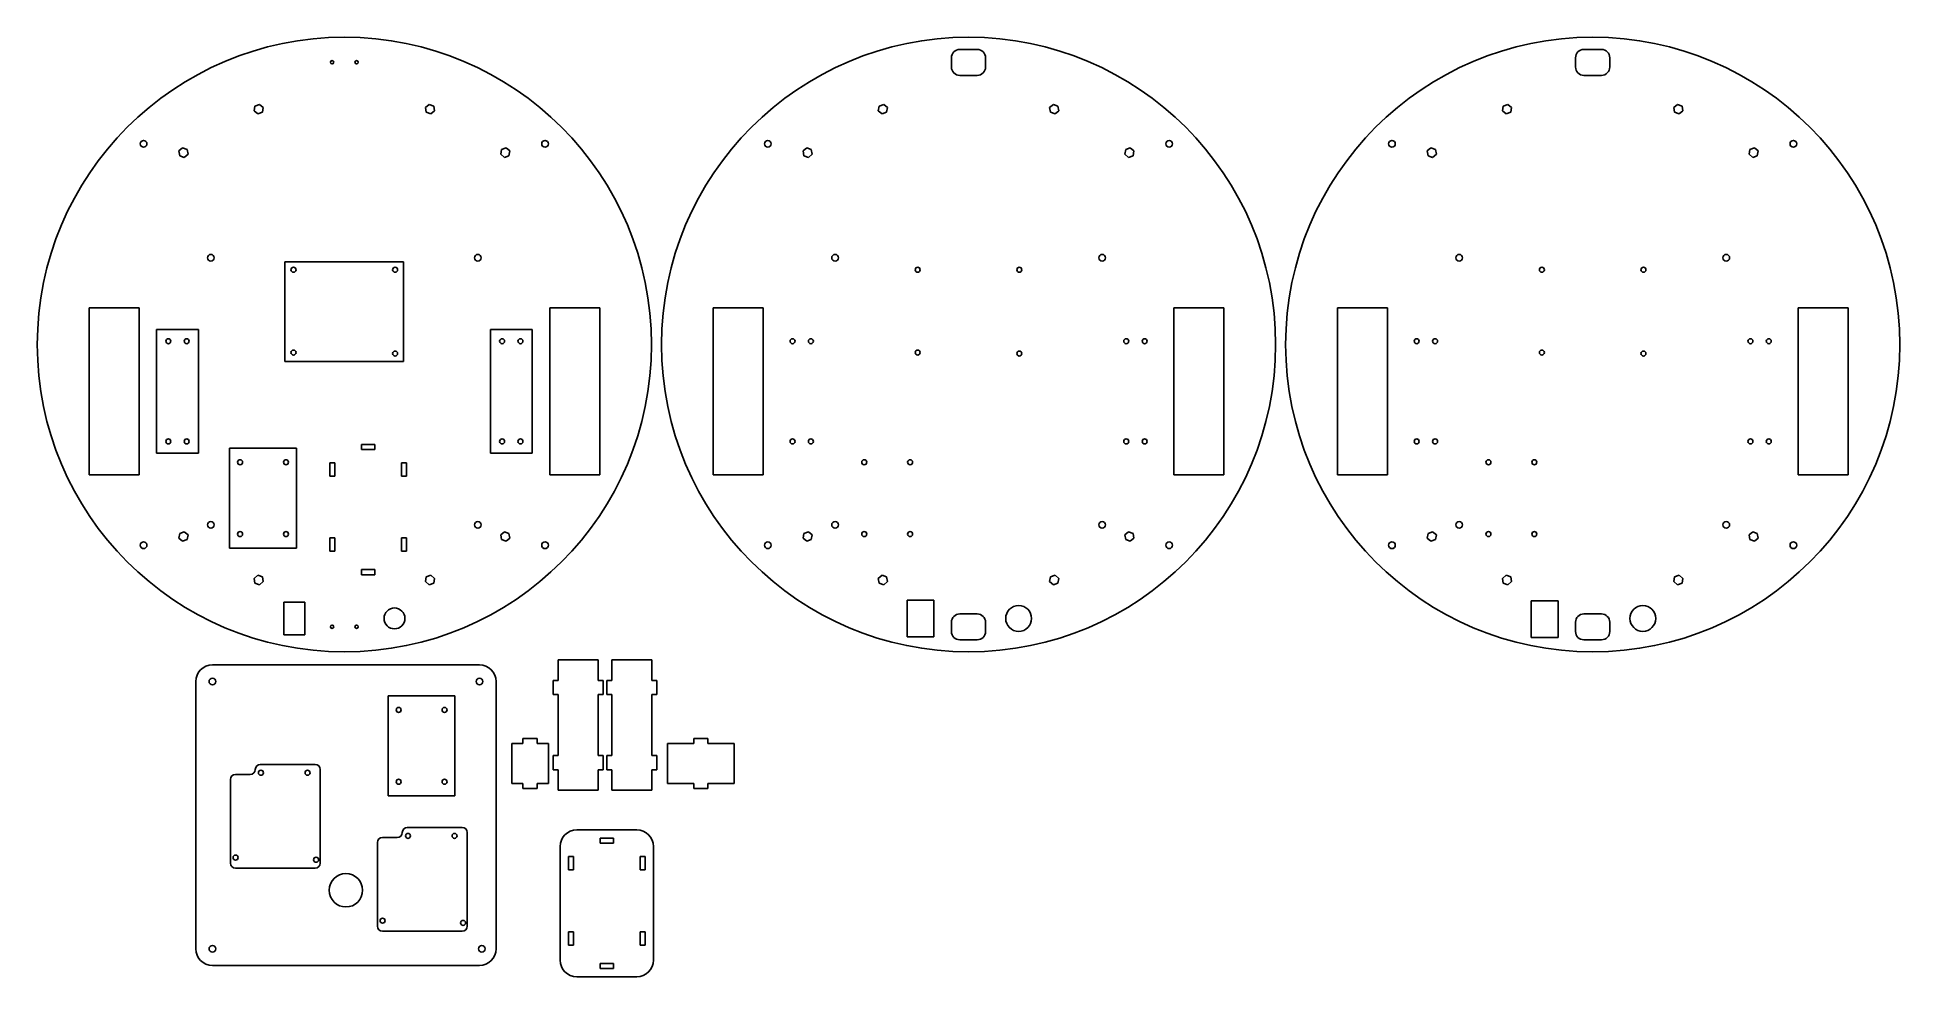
# Model space of a CAD drawing. Header units: millimetres. Extents: x 3 to 1119, y 94 to 656.
import ezdxf

# ---------------------------------------------------------------- set-up
doc = ezdxf.new("R2010")
doc.units = ezdxf.units.MM
doc.layers.add('Predeterminado', color=7, linetype='Continuous')

msp = doc.modelspace()

# ---------------------------------------------------------------- linework, layer by layer
at = {"layer": 'Predeterminado', "color": 7, "linetype": 'Continuous'}
for p, q in [((556, 649.2), (566.5, 649.2)), ((930, 649.2), (940.5, 649.2)), ((551, 638.7), (551, 644.2)), ((571.5, 644.2), (571.5, 638.7)), ((925, 638.7), (925, 644.2)), ((945.5, 644.2), (945.5, 638.7)), ((566.5, 633.7), (556, 633.7)), ((940.5, 633.7), (930, 633.7)), ((133.2, 612.5), (133.7, 615.3)), ((133.7, 615.3), (136.5, 616.3)), ((136.5, 616.3), (138.7, 614.4)), ((138.7, 614.4), (138.2, 611.6)), ((238.1, 616.3), (235.8, 614.4)), ((235.8, 614.4), (236.3, 611.6)), ((240.8, 615.3), (238.1, 616.3)), ((241.3, 612.5), (240.8, 615.3)), ((507.2, 612.5), (507.7, 615.3)), ((507.7, 615.3), (510.5, 616.3)), ((510.5, 616.3), (512.7, 614.4)), ((512.7, 614.4), (512.2, 611.6)), ((612.1, 616.3), (609.8, 614.4)), ((609.8, 614.4), (610.3, 611.6)), ((614.8, 615.3), (612.1, 616.3)), ((615.3, 612.5), (614.8, 615.3)), ((881.2, 612.5), (881.7, 615.3)), ((881.7, 615.3), (884.5, 616.3)), ((884.5, 616.3), (886.7, 614.4)), ((886.7, 614.4), (886.2, 611.6)), ((986.1, 616.3), (983.8, 614.4)), ((983.8, 614.4), (984.3, 611.6)), ((988.8, 615.3), (986.1, 616.3)), ((989.3, 612.5), (988.8, 615.3)), ((135.5, 610.6), (133.2, 612.5)), ((135.5, 610.6), (138.2, 611.6)), ((239.1, 610.6), (236.3, 611.6)), ((239.1, 610.6), (241.3, 612.5)), ((509.5, 610.6), (507.2, 612.5)), ((509.5, 610.6), (512.2, 611.6)), ((613.1, 610.6), (610.3, 611.6)), ((613.1, 610.6), (615.3, 612.5)), ((883.5, 610.6), (881.2, 612.5)), ((883.5, 610.6), (886.2, 611.6)), ((987.1, 610.6), (984.3, 611.6)), ((987.1, 610.6), (989.3, 612.5)), ((88.1, 588.4), (90.3, 590.2)), ((88.6, 585.5), (88.1, 588.4)), ((91.3, 584.6), (88.6, 585.5)), ((90.3, 590.2), (93, 589.3)), ((91.3, 584.6), (93.6, 586.4)), ((93, 589.3), (93.6, 586.4)), ((281.5, 589.3), (281, 586.4)), ((283.2, 584.6), (281, 586.4)), ((284.2, 590.2), (281.5, 589.3)), ((283.2, 584.6), (285.9, 585.5)), ((286.4, 588.4), (284.2, 590.2)), ((285.9, 585.5), (286.4, 588.4)), ((462.1, 588.4), (464.3, 590.2)), ((462.6, 585.5), (462.1, 588.4)), ((465.3, 584.6), (462.6, 585.5)), ((464.3, 590.2), (467, 589.3)), ((465.3, 584.6), (467.6, 586.4)), ((467, 589.3), (467.6, 586.4)), ((655.5, 589.3), (655, 586.4)), ((657.2, 584.6), (655, 586.4)), ((658.2, 590.2), (655.5, 589.3)), ((657.2, 584.6), (659.9, 585.5)), ((660.4, 588.4), (658.2, 590.2)), ((659.9, 585.5), (660.4, 588.4)), ((836.1, 588.4), (838.3, 590.2)), ((836.6, 585.5), (836.1, 588.4)), ((839.3, 584.6), (836.6, 585.5)), ((838.3, 590.2), (841, 589.3)), ((839.3, 584.6), (841.6, 586.4)), ((841, 589.3), (841.6, 586.4)), ((1029.5, 589.3), (1029, 586.4)), ((1031.2, 584.6), (1029, 586.4)), ((1032.2, 590.2), (1029.5, 589.3)), ((1031.2, 584.6), (1033.9, 585.5)), ((1034.4, 588.4), (1032.2, 590.2)), ((1033.9, 585.5), (1034.4, 588.4)), ((222.8, 522), (151.7, 522)), ((151.7, 522), (151.7, 462.4)), ((222.8, 462.4), (222.8, 522)), ((49.3, 494.5), (34.3, 494.5)), ((34.3, 494.5), (34.3, 394.5)), ((49.3, 494.5), (64.3, 494.5)), ((64.3, 394.5), (64.3, 494.5)), ((325.3, 494.5), (310.3, 494.5)), ((310.3, 394.5), (310.3, 494.5)), ((325.3, 494.5), (340.3, 494.5)), ((340.3, 494.5), (340.3, 394.5)), ((423.3, 494.5), (408.3, 494.5)), ((408.3, 494.5), (408.3, 394.5)), ((423.3, 494.5), (438.3, 494.5)), ((438.3, 394.5), (438.3, 494.5)), ((699.3, 494.5), (684.3, 494.5)), ((684.3, 394.5), (684.3, 494.5)), ((699.3, 494.5), (714.3, 494.5)), ((714.3, 494.5), (714.3, 394.5)), ((797.3, 494.5), (782.3, 494.5)), ((782.3, 494.5), (782.3, 394.5)), ((797.3, 494.5), (812.3, 494.5)), ((812.3, 394.5), (812.3, 494.5)), ((1073.3, 494.5), (1058.3, 494.5)), ((1058.3, 394.5), (1058.3, 494.5)), ((1073.3, 494.5), (1088.3, 494.5)), ((1088.3, 494.5), (1088.3, 394.5)), ((74.8, 444.5), (74.8, 481.5)), ((74.8, 481.5), (99.8, 481.5)), ((99.8, 481.5), (99.8, 444.5)), ((299.8, 481.5), (274.8, 481.5)), ((274.8, 481.5), (274.8, 444.5)), ((299.8, 444.5), (299.8, 481.5)), ((151.7, 462.4), (222.8, 462.4)), ((74.8, 444.5), (74.8, 407.5)), ((99.8, 407.5), (99.8, 444.5)), ((274.8, 407.5), (274.8, 444.5)), ((299.8, 444.5), (299.8, 407.5)), ((74.8, 407.5), (99.8, 407.5)), ((158.5, 410.5), (118.5, 410.5)), ((118.5, 410.5), (118.5, 350.5)), ((158.5, 350.5), (158.5, 410.5)), ((197.5, 412.7), (197.5, 409.7)), ((205.5, 412.7), (197.5, 412.7)), ((197.5, 409.7), (205.5, 409.7)), ((205.5, 412.7), (205.5, 409.7)), ((299.8, 407.5), (274.8, 407.5)), ((34.3, 394.5), (64.3, 394.5)), ((181.5, 401.7), (178.5, 401.7)), ((178.5, 401.7), (178.5, 393.7)), ((178.5, 393.7), (181.5, 393.7)), ((181.5, 393.7), (181.5, 401.7)), ((224.5, 401.7), (221.5, 401.7)), ((221.5, 401.7), (221.5, 393.7)), ((224.5, 393.7), (221.5, 393.7)), ((224.5, 393.7), (224.5, 401.7)), ((340.3, 394.5), (310.3, 394.5)), ((408.3, 394.5), (438.3, 394.5)), ((714.3, 394.5), (684.3, 394.5)), ((782.3, 394.5), (812.3, 394.5)), ((1088.3, 394.5), (1058.3, 394.5)), ((88.6, 359.4), (88.1, 356.6)), ((91.3, 360.4), (88.6, 359.4)), ((91.3, 360.4), (93.6, 358.6)), ((93, 355.7), (93.6, 358.6)), ((283.2, 360.4), (281, 358.6)), ((281.5, 355.7), (281, 358.6)), ((283.2, 360.4), (285.9, 359.4)), ((285.9, 359.4), (286.4, 356.6)), ((462.6, 359.4), (462.1, 356.6)), ((465.3, 360.4), (462.6, 359.4)), ((465.3, 360.4), (467.6, 358.6)), ((467, 355.7), (467.6, 358.6)), ((657.2, 360.4), (655, 358.6)), ((655.5, 355.7), (655, 358.6)), ((657.2, 360.4), (659.9, 359.4)), ((659.9, 359.4), (660.4, 356.6)), ((836.6, 359.4), (836.1, 356.6)), ((839.3, 360.4), (836.6, 359.4)), ((839.3, 360.4), (841.6, 358.6)), ((841, 355.7), (841.6, 358.6)), ((1031.2, 360.4), (1029, 358.6)), ((1029.5, 355.7), (1029, 358.6)), ((1031.2, 360.4), (1033.9, 359.4)), ((1033.9, 359.4), (1034.4, 356.6)), ((88.1, 356.6), (90.3, 354.7)), ((90.3, 354.7), (93, 355.7)), ((118.5, 350.5), (158.5, 350.5)), ((181.5, 356.7), (178.5, 356.7)), ((178.5, 356.7), (178.5, 348.7)), ((181.5, 348.7), (178.5, 348.7)), ((181.5, 348.7), (181.5, 356.7)), ((224.5, 356.7), (221.5, 356.7)), ((221.5, 356.7), (221.5, 348.7)), ((224.5, 348.7), (221.5, 348.7)), ((224.5, 348.7), (224.5, 356.7)), ((284.2, 354.7), (281.5, 355.7)), ((286.4, 356.6), (284.2, 354.7)), ((462.1, 356.6), (464.3, 354.7)), ((464.3, 354.7), (467, 355.7)), ((658.2, 354.7), (655.5, 355.7)), ((660.4, 356.6), (658.2, 354.7)), ((836.1, 356.6), (838.3, 354.7)), ((838.3, 354.7), (841, 355.7)), ((1032.2, 354.7), (1029.5, 355.7)), ((1034.4, 356.6), (1032.2, 354.7)), ((197.5, 337.7), (197.5, 334.7)), ((197.5, 337.7), (205.5, 337.7)), ((205.5, 337.7), (205.5, 334.7)), ((135.5, 334.4), (133.2, 332.5)), ((133.2, 332.5), (133.7, 329.7)), ((133.7, 329.7), (136.5, 328.7)), ((135.5, 334.4), (138.2, 333.4)), ((136.5, 328.7), (138.7, 330.6)), ((138.7, 330.6), (138.2, 333.4)), ((205.5, 334.7), (197.5, 334.7)), ((235.8, 330.6), (236.3, 333.4)), ((238.1, 328.7), (235.8, 330.6)), ((239.1, 334.4), (236.3, 333.4)), ((240.8, 329.7), (238.1, 328.7)), ((239.1, 334.4), (241.3, 332.5)), ((241.3, 332.5), (240.8, 329.7)), ((509.5, 334.4), (507.2, 332.5)), ((507.2, 332.5), (507.7, 329.7)), ((507.7, 329.7), (510.5, 328.7)), ((509.5, 334.4), (512.2, 333.4)), ((510.5, 328.7), (512.7, 330.6)), ((512.7, 330.6), (512.2, 333.4)), ((609.8, 330.6), (610.3, 333.4)), ((612.1, 328.7), (609.8, 330.6)), ((613.1, 334.4), (610.3, 333.4)), ((614.8, 329.7), (612.1, 328.7)), ((613.1, 334.4), (615.3, 332.5)), ((615.3, 332.5), (614.8, 329.7)), ((883.5, 334.4), (881.2, 332.5)), ((881.2, 332.5), (881.7, 329.7)), ((881.7, 329.7), (884.5, 328.7)), ((883.5, 334.4), (886.2, 333.4)), ((884.5, 328.7), (886.7, 330.6)), ((886.7, 330.6), (886.2, 333.4)), ((983.8, 330.6), (984.3, 333.4)), ((986.1, 328.7), (983.8, 330.6)), ((987.1, 334.4), (984.3, 333.4)), ((988.8, 329.7), (986.1, 328.7)), ((987.1, 334.4), (989.3, 332.5)), ((989.3, 332.5), (988.8, 329.7)), ((163.5, 318.3), (151, 318.3)), ((151, 318.3), (151, 298.6)), ((163.5, 298.6), (163.5, 318.3)), ((540.5, 319.5), (524.5, 319.5)), ((524.5, 319.5), (524.5, 297.5)), ((540.5, 297.5), (540.5, 319.5)), ((914.5, 319.1), (898.5, 319.1)), ((898.5, 319.1), (898.5, 297.1)), ((914.5, 297.1), (914.5, 319.1)), ((551, 306.2), (551, 300.7)), ((566.5, 311.2), (556, 311.2)), ((571.5, 300.7), (571.5, 306.2)), ((925, 306.2), (925, 300.7)), ((940.5, 311.2), (930, 311.2)), ((945.5, 300.7), (945.5, 306.2)), ((151, 298.6), (163.5, 298.6)), ((524.5, 297.5), (540.5, 297.5)), ((556, 295.7), (566.5, 295.7)), ((898.5, 297.1), (914.5, 297.1)), ((930, 295.7), (940.5, 295.7)), ((268.2, 280.7), (108.2, 280.7)), ((339.4, 283.7), (315.4, 283.7)), ((315.4, 283.7), (315.4, 271.4)), ((339.4, 271.4), (339.4, 283.7)), ((371.5, 283.7), (347.5, 283.7)), ((347.5, 283.7), (347.5, 271.4)), ((371.5, 271.4), (371.5, 283.7)), ((98.2, 270.7), (98.2, 110.7)), ((278.2, 110.7), (278.2, 270.7)), ((315.4, 271.4), (312.4, 271.4)), ((312.4, 262.9), (312.4, 271.4)), ((339.4, 271.4), (342.4, 271.4)), ((342.4, 262.9), (342.4, 271.4)), ((347.5, 271.4), (344.5, 271.4)), ((344.5, 262.9), (344.5, 271.4)), ((371.5, 271.4), (374.5, 271.4)), ((374.5, 262.9), (374.5, 271.4)), ((253.5, 262.2), (213.5, 262.2)), ((213.5, 262.2), (213.5, 202.2)), ((253.5, 202.2), (253.5, 262.2)), ((315.4, 262.9), (312.4, 262.9)), ((315.4, 262.9), (315.4, 226.4)), ((339.4, 262.9), (342.4, 262.9)), ((339.4, 226.4), (339.4, 262.9)), ((347.5, 262.9), (344.5, 262.9)), ((347.5, 262.9), (347.5, 226.4)), ((371.5, 262.9), (374.5, 262.9)), ((371.5, 226.4), (371.5, 262.9)), ((294.3, 233.6), (294.3, 236.6)), ((294.3, 236.6), (302.8, 236.6)), ((302.8, 233.6), (302.8, 236.6)), ((396.6, 233.6), (396.6, 236.6)), ((396.6, 236.6), (405.1, 236.6)), ((405.1, 233.6), (405.1, 236.6)), ((287.6, 233.6), (287.6, 209.6)), ((287.6, 233.6), (294.3, 233.6)), ((302.8, 233.6), (309.5, 233.6)), ((309.5, 209.6), (309.5, 233.6)), ((315.4, 226.4), (312.4, 226.4)), ((312.4, 226.4), (312.4, 217.9)), ((339.4, 226.4), (342.4, 226.4)), ((342.4, 226.4), (342.4, 217.9)), ((347.5, 226.4), (344.5, 226.4)), ((344.5, 226.4), (344.5, 217.9)), ((371.5, 226.4), (374.5, 226.4)), ((374.5, 226.4), (374.5, 217.9)), ((380.9, 233.6), (380.9, 209.6)), ((380.9, 233.6), (396.6, 233.6)), ((405.1, 233.6), (420.9, 233.6)), ((420.9, 209.6), (420.9, 233.6)), ((119, 212.1), (119, 169.4)), ((130.9, 215.1), (122, 215.1)), ((169.8, 221.1), (136.9, 221.1)), ((151.9, 221.1), (136.9, 221.1)), ((172.8, 216.1), (172.8, 218.1)), ((172.8, 168.1), (172.8, 216.1)), ((315.4, 217.9), (312.4, 217.9)), ((315.4, 217.9), (315.4, 205.7)), ((339.4, 217.9), (342.4, 217.9)), ((339.4, 205.7), (339.4, 217.9)), ((347.5, 217.9), (344.5, 217.9)), ((347.5, 217.9), (347.5, 205.7)), ((371.5, 217.9), (374.5, 217.9)), ((371.5, 205.7), (371.5, 217.9)), ((213.5, 202.2), (253.5, 202.2)), ((287.6, 209.6), (293.6, 209.6)), ((293.6, 209.6), (294.1, 209.6)), ((294.1, 209.6), (294.3, 209.6)), ((294.3, 209.6), (294.3, 206.6)), ((294.3, 206.6), (302.8, 206.6)), ((303.1, 209.6), (302.8, 209.6)), ((302.8, 209.6), (302.8, 206.6)), ((303.6, 209.6), (303.1, 209.6)), ((303.6, 209.6), (309.5, 209.6)), ((315.4, 205.7), (339.4, 205.7)), ((347.5, 205.7), (371.5, 205.7)), ((380.9, 209.6), (396.6, 209.6)), ((396.6, 209.6), (396.6, 206.6)), ((396.6, 206.6), (405.1, 206.6)), ((405.1, 209.6), (405.1, 206.6)), ((405.1, 209.6), (420.9, 209.6)), ((257.9, 183.3), (225, 183.3)), ((240, 183.3), (225, 183.3)), ((260.9, 178.3), (260.9, 180.3)), ((362.5, 181.9), (326.5, 181.9)), ((119, 162), (119, 169.4)), ((172.8, 168.1), (172.8, 162)), ((207.1, 174.3), (207.1, 131.6)), ((219, 177.3), (210.1, 177.3)), ((260.9, 130.3), (260.9, 178.3)), ((316.5, 171.9), (316.5, 103.9)), ((340.5, 176.9), (340.5, 173.9)), ((348.5, 176.9), (340.5, 176.9)), ((340.5, 173.9), (348.5, 173.9)), ((348.5, 176.9), (348.5, 173.9)), ((372.5, 103.9), (372.5, 171.9)), ((169.8, 159), (122, 159)), ((324.5, 165.9), (321.5, 165.9)), ((321.5, 165.9), (321.5, 157.9)), ((321.5, 157.9), (324.5, 157.9)), ((324.5, 157.9), (324.5, 165.9)), ((367.5, 165.9), (364.5, 165.9)), ((364.5, 165.9), (364.5, 157.9)), ((367.5, 157.9), (364.5, 157.9)), ((367.5, 157.9), (367.5, 165.9)), ((207.1, 124.2), (207.1, 131.6)), ((260.9, 130.3), (260.9, 124.2)), ((257.9, 121.2), (210.1, 121.2)), ((324.5, 120.9), (321.5, 120.9)), ((321.5, 120.9), (321.5, 112.9)), ((324.5, 112.9), (321.5, 112.9)), ((324.5, 112.9), (324.5, 120.9)), ((367.5, 120.9), (364.5, 120.9)), ((364.5, 120.9), (364.5, 112.9)), ((367.5, 112.9), (364.5, 112.9)), ((367.5, 112.9), (367.5, 120.9)), ((108.2, 100.7), (268.2, 100.7)), ((340.5, 101.9), (340.5, 98.9)), ((340.5, 101.9), (348.5, 101.9)), ((348.5, 101.9), (348.5, 98.9)), ((326.5, 93.9), (362.5, 93.9)), ((348.5, 98.9), (340.5, 98.9))]:
    msp.add_line(p, q, dxfattribs=at)
for centre, radius in [((187.3, 472.5), 184), ((561.3, 472.5), 184), ((935.3, 472.5), 184), ((179.9, 641.5), 1), ((194.6, 641.5), 1), ((67, 592.7), 2), ((307.5, 592.7), 2), ((441, 592.7), 2), ((681.5, 592.7), 2), ((815, 592.7), 2), ((1055.5, 592.7), 2), ((107.3, 524.5), 2), ((267.3, 524.5), 2), ((481.3, 524.5), 2), ((641.3, 524.5), 2), ((855.3, 524.5), 2), ((1015.3, 524.5), 2), ((156.8, 517.3), 1.5), ((217.7, 517.3), 1.5), ((530.8, 517.3), 1.5), ((591.7, 517.3), 1.5), ((904.8, 517.3), 1.5), ((965.7, 517.3), 1.5), ((81.8, 474.5), 1.5), ((92.8, 474.5), 1.5), ((156.8, 467.7), 1.5), ((281.8, 474.5), 1.5), ((292.8, 474.5), 1.5), ((455.8, 474.5), 1.5), ((466.8, 474.5), 1.5), ((530.8, 467.7), 1.5), ((655.8, 474.5), 1.5), ((666.8, 474.5), 1.5), ((829.8, 474.5), 1.5), ((840.8, 474.5), 1.5), ((904.8, 467.7), 1.5), ((1029.8, 474.5), 1.5), ((1040.8, 474.5), 1.5), ((217.7, 467.1), 1.5), ((591.7, 467.1), 1.5), ((965.7, 467.1), 1.5), ((81.8, 414.5), 1.5), ((92.8, 414.5), 1.5), ((281.8, 414.5), 1.5), ((292.8, 414.5), 1.5), ((455.8, 414.5), 1.5), ((466.8, 414.5), 1.5), ((655.8, 414.5), 1.5), ((666.8, 414.5), 1.5), ((829.8, 414.5), 1.5), ((840.8, 414.5), 1.5), ((1029.8, 414.5), 1.5), ((1040.8, 414.5), 1.5), ((124.8, 402), 1.5), ((152.3, 402), 1.5), ((498.8, 402), 1.5), ((526.3, 402), 1.5), ((872.8, 402), 1.5), ((900.3, 402), 1.5), ((107.3, 364.5), 2), ((124.8, 359), 1.5), ((152.3, 359), 1.5), ((267.3, 364.5), 2), ((481.3, 364.5), 2), ((498.8, 359), 1.5), ((526.3, 359), 1.5), ((641.3, 364.5), 2), ((855.3, 364.5), 2), ((872.8, 359), 1.5), ((900.3, 359), 1.5), ((1015.3, 364.5), 2), ((67, 352.3), 2), ((307.5, 352.3), 2), ((441, 352.3), 2), ((681.5, 352.3), 2), ((815, 352.3), 2), ((1055.5, 352.3), 2), ((217.3, 308.5), 6.25), ((591.3, 308.5), 7.75), ((965.3, 308.5), 7.75), ((179.9, 303.5), 1), ((194.6, 303.5), 1), ((108.2, 270.7), 2), ((268.2, 270.7), 2), ((219.8, 253.7), 1.5), ((247.3, 253.7), 1.5), ((137.3, 216.1), 1.5), ((165.2, 216.1), 1.5), ((219.8, 210.7), 1.5), ((247.3, 210.7), 1.5), ((225.4, 178.3), 1.5), ((253.3, 178.3), 1.5), ((122.1, 165.3), 1.5), ((170.3, 164), 1.5), ((188.2, 145.7), 10), ((210.2, 127.5), 1.5), ((258.4, 126.2), 1.5), ((108.2, 110.7), 2), ((269.6, 110.7), 2)]:
    msp.add_circle(centre, radius, dxfattribs=at)
for centre, radius, start, end in [((556, 644.2), 5, 90, 180), ((566.5, 644.2), 5, 0, 90), ((930, 644.2), 5, 90, 180), ((940.5, 644.2), 5, 0, 90), ((556, 638.7), 5, 180, 270), ((566.5, 638.7), 5, 270, 0), ((930, 638.7), 5, 180, 270), ((940.5, 638.7), 5, 270, 0), ((556, 306.2), 5, 90, 180), ((566.5, 306.2), 5, 0, 90), ((930, 306.2), 5, 90, 180), ((940.5, 306.2), 5, 0, 90), ((556, 300.7), 5, 180, 270), ((566.5, 300.7), 5, 270, 0), ((930, 300.7), 5, 180, 270), ((940.5, 300.7), 5, 270, 0), ((108.2, 270.7), 10, 90, 180), ((268.2, 270.7), 10, 0, 90), ((122, 212.1), 3, 90, 180), ((130.9, 218.1), 3, 270, 0), ((136.9, 218.1), 3, 90, 180), ((169.8, 218.1), 3, 0, 90), ((219, 180.3), 3, 270, 0), ((225, 180.3), 3, 90, 180), ((257.9, 180.3), 3, 0, 90), ((326.5, 171.9), 10, 90, 180), ((362.5, 171.9), 10, 0, 90), ((210.1, 174.3), 3, 90, 180), ((122, 162), 3, 180, 270), ((169.8, 162), 3, 270, 0), ((210.1, 124.2), 3, 180, 270), ((257.9, 124.2), 3, 270, 0), ((108.2, 110.7), 10, 180, 270), ((268.2, 110.7), 10, 270, 360), ((326.5, 103.9), 10, 180, 270), ((362.5, 103.9), 10, 270, 0)]:
    msp.add_arc(centre, radius, start, end, dxfattribs=at)

doc.saveas('drawing.dxf')
